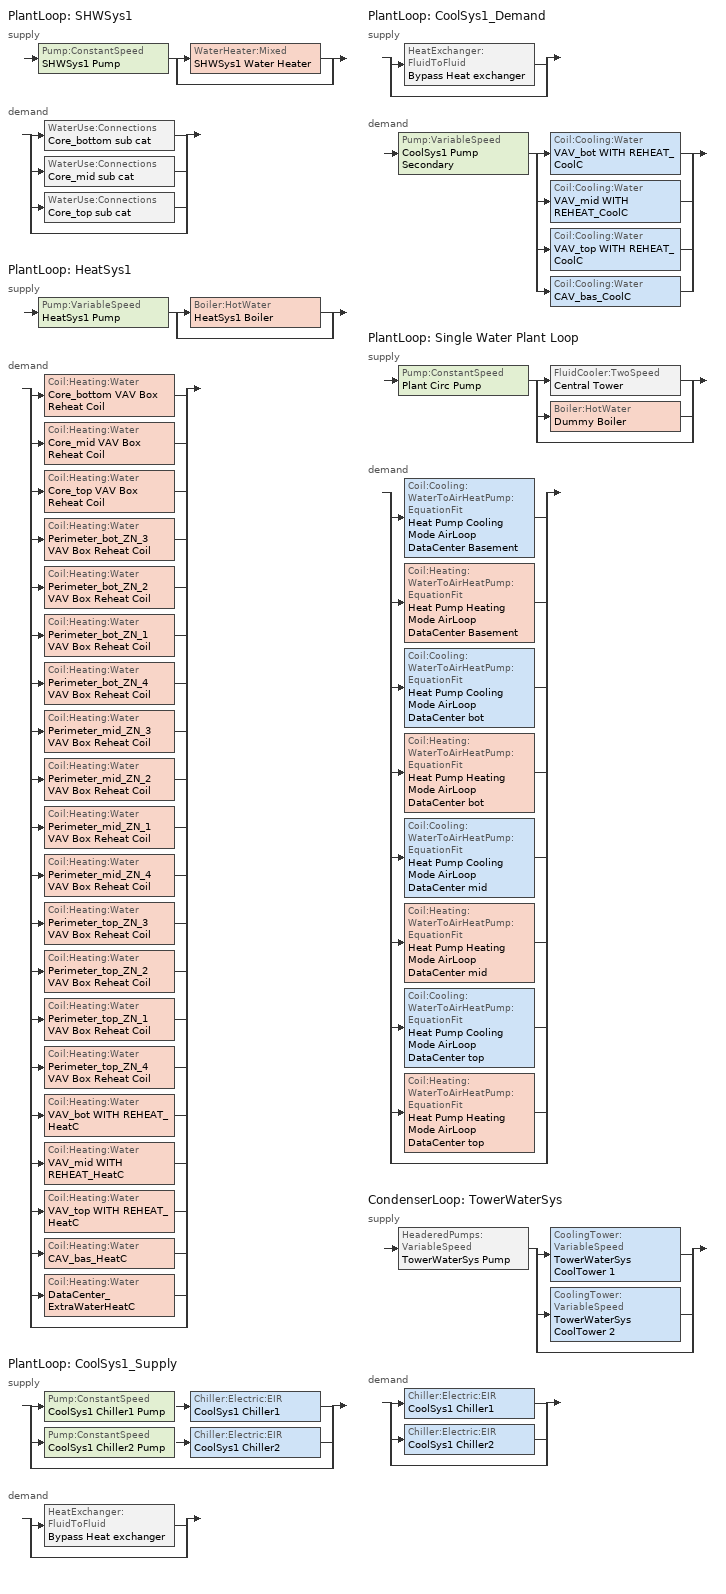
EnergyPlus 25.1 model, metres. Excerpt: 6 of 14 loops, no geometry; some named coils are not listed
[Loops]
PlantLoop 'SHWSys1'
 supply: Pump:ConstantSpeed 'SHWSys1 Pump' > split
  | WaterHeater:Mixed 'SHWSys1 Water Heater'
  | bypass
 demand: split
  | WaterUse:Connections 'Core_bottom sub cat'
  | WaterUse:Connections 'Core_mid sub cat'
  | WaterUse:Connections 'Core_top sub cat'
  | bypass
PlantLoop 'HeatSys1'
 supply: Pump:VariableSpeed 'HeatSys1 Pump' > split
  | Boiler:HotWater 'HeatSys1 Boiler'
  | bypass
 demand: split
  | Coil:Heating:Water 'Core_bottom VAV Box Reheat Coil'
  | Coil:Heating:Water 'Core_mid VAV Box Reheat Coil'
  | Coil:Heating:Water 'Core_top VAV Box Reheat Coil'
  | Coil:Heating:Water 'Perimeter_bot_ZN_3 VAV Box Reheat Coil'
  | Coil:Heating:Water 'Perimeter_bot_ZN_2 VAV Box Reheat Coil'
  | Coil:Heating:Water 'Perimeter_bot_ZN_1 VAV Box Reheat Coil'
  | Coil:Heating:Water 'Perimeter_bot_ZN_4 VAV Box Reheat Coil'
  | Coil:Heating:Water 'Perimeter_mid_ZN_3 VAV Box Reheat Coil'
  | Coil:Heating:Water 'Perimeter_mid_ZN_2 VAV Box Reheat Coil'
  | Coil:Heating:Water 'Perimeter_mid_ZN_1 VAV Box Reheat Coil'
  | Coil:Heating:Water 'Perimeter_mid_ZN_4 VAV Box Reheat Coil'
  | Coil:Heating:Water 'Perimeter_top_ZN_3 VAV Box Reheat Coil'
  | Coil:Heating:Water 'Perimeter_top_ZN_2 VAV Box Reheat Coil'
  | Coil:Heating:Water 'Perimeter_top_ZN_1 VAV Box Reheat Coil'
  | Coil:Heating:Water 'Perimeter_top_ZN_4 VAV Box Reheat Coil'
  | Coil:Heating:Water 'VAV_bot WITH REHEAT_HeatC'
  | Coil:Heating:Water 'VAV_mid WITH REHEAT_HeatC'
  | Coil:Heating:Water 'VAV_top WITH REHEAT_HeatC'
  | Coil:Heating:Water 'CAV_bas_HeatC'
  | Coil:Heating:Water 'DataCenter_ExtraWaterHeatC'
  | bypass
PlantLoop 'CoolSys1_Supply'
 supply: split
  | Pump:ConstantSpeed 'CoolSys1 Chiller1 Pump' > Chiller:Electric:EIR 'CoolSys1 Chiller1'
  | Pump:ConstantSpeed 'CoolSys1 Chiller2 Pump' > Chiller:Electric:EIR 'CoolSys1 Chiller2'
  | bypass
 demand: split
  | HeatExchanger:FluidToFluid 'Bypass Heat exchanger'
  | bypass
PlantLoop 'CoolSys1_Demand'
 supply: split
  | HeatExchanger:FluidToFluid 'Bypass Heat exchanger'
  | bypass
 demand: Pump:VariableSpeed 'CoolSys1 Pump Secondary' > split
  | Coil:Cooling:Water 'VAV_bot WITH REHEAT_CoolC'
  | Coil:Cooling:Water 'VAV_mid WITH REHEAT_CoolC'
  | Coil:Cooling:Water 'VAV_top WITH REHEAT_CoolC'
  | Coil:Cooling:Water 'CAV_bas_CoolC'
PlantLoop 'Single Water Plant Loop'
 supply: Pump:ConstantSpeed 'Plant Circ Pump' > split
  | FluidCooler:TwoSpeed 'Central Tower'
  | Boiler:HotWater 'Dummy Boiler'
  | bypass
 demand: split
  | Coil:Cooling:WaterToAirHeatPump:EquationFit 'Heat Pump Cooling Mode AirLoop DataCenter Basement'
  | Coil:Heating:WaterToAirHeatPump:EquationFit 'Heat Pump Heating Mode AirLoop DataCenter Basement'
  | Coil:Cooling:WaterToAirHeatPump:EquationFit 'Heat Pump Cooling Mode AirLoop DataCenter bot'
  | Coil:Heating:WaterToAirHeatPump:EquationFit 'Heat Pump Heating Mode AirLoop DataCenter bot'
  | Coil:Cooling:WaterToAirHeatPump:EquationFit 'Heat Pump Cooling Mode AirLoop DataCenter mid'
  | Coil:Heating:WaterToAirHeatPump:EquationFit 'Heat Pump Heating Mode AirLoop DataCenter mid'
  | Coil:Cooling:WaterToAirHeatPump:EquationFit 'Heat Pump Cooling Mode AirLoop DataCenter top'
  | Coil:Heating:WaterToAirHeatPump:EquationFit 'Heat Pump Heating Mode AirLoop DataCenter top'
  | bypass
CondenserLoop 'TowerWaterSys'
 supply: HeaderedPumps:VariableSpeed 'TowerWaterSys Pump' > split
  | CoolingTower:VariableSpeed 'TowerWaterSys CoolTower 1'
  | CoolingTower:VariableSpeed 'TowerWaterSys CoolTower 2'
  | bypass
 demand: split
  | Chiller:Electric:EIR 'CoolSys1 Chiller1'
  | Chiller:Electric:EIR 'CoolSys1 Chiller2'
  | bypass
[Sizing:Plant]
Name | Loop Type | Design Loop Exit Temperature {C} | Loop Design Temperature Difference {deltaC} | Sizing Option | Zone Timesteps in Averaging Window | Coincident Sizing Factor Mode
SHWSys1 | Heating | 60 | 5
HeatSys1 | Heating | 82 | 11
CoolSys1_Supply; CoolSys1_Demand | Cooling | 6.67 | 8.33
TowerWaterSys | Condenser | 29.4444 | 5.55556 | Coincident | 6 | GlobalCoolingSizingFactor
Single Water Plant Loop | Heating | 39 | 11
[Coil:Heating:Water] Availability Schedule=ALWAYS_ON; U-Factor Times Area Value {W/K}=AUTOSIZE; Maximum Water Flow Rate {m3/s}=AUTOSIZE; Performance Input Method=UFactorTimesAreaAndDesignWaterFlowRate; Rated Capacity {W}=AUTOSIZE; Rated Inlet Water Temperature {C}=82.2; Rated Inlet Air Temperature {C}=12.8; Rated Outlet Water Temperature {C}=71.1; Rated Outlet Air Temperature {C}=40
Core_bottom VAV Box Reheat Coil; Core_mid VAV Box Reheat Coil; Core_top VAV Box Reheat Coil; Perimeter_bot_ZN_3 VAV Box Reheat Coil; Perimeter_bot_ZN_2 VAV Box Reheat Coil; Perimeter_bot_ZN_1 VAV Box Reheat Coil; Perimeter_bot_ZN_4 VAV Box Reheat Coil; Perimeter_mid_ZN_3 VAV Box Reheat Coil; Perimeter_mid_ZN_2 VAV Box Reheat Coil; Perimeter_mid_ZN_1 VAV Box Reheat Coil; Perimeter_mid_ZN_4 VAV Box Reheat Coil; Perimeter_top_ZN_3 VAV Box Reheat Coil; Perimeter_top_ZN_2 VAV Box Reheat Coil; Perimeter_top_ZN_1 VAV Box Reheat Coil; Perimeter_top_ZN_4 VAV Box Reheat Coil
[Coil:Cooling:WaterToAirHeatPump:EquationFit] Rated Air Flow Rate {m3/s}=autosize; Rated Water Flow Rate {m3/s}=autosize; Gross Rated Total Cooling Capacity {W}=autosize; Gross Rated Sensible Cooling Capacity {W}=autosize; Rated Entering Water Temperature {C}=30; Rated Entering Air Dry-Bulb Temperature {C}=27; Rated Entering Air Wet-Bulb Temperature {C}=19; Part Load Fraction Correlation Curve=HPACCOOLPLFFPLR; Nominal Time for Condensate Removal to Begin {s}=0; Ratio of Initial Moisture Evaporation Rate and Steady State Latent Capacity=0; Maximum Cycling Rate {cycles/hr}=2.5; Latent Capacity Time Constant {s}=60; Fan Delay Time {s}=60
Name | Gross Rated Cooling COP {W/W} | Total Cooling Capacity Curve | Sensible Cooling Capacity Curve | Cooling Power Consumption Curve
Heat Pump Cooling Mode AirLoop DataCenter Basement | 3.87874 | WAHPCoolCapCurveTot 1 | WAHPCoolCapCurveSens 1 | WAHPCoolPowCurve 1
Heat Pump Cooling Mode AirLoop DataCenter bot | 4.00526 | WAHPCoolCapCurveTot 2 | WAHPCoolCapCurveSens 2 | WAHPCoolPowCurve 2
Heat Pump Cooling Mode AirLoop DataCenter mid | 4.00526 | WAHPCoolCapCurveTot 3 | WAHPCoolCapCurveSens 3 | WAHPCoolPowCurve 3
Heat Pump Cooling Mode AirLoop DataCenter top | 4.00526 | WAHPCoolCapCurveTot 4 | WAHPCoolCapCurveSens 4 | WAHPCoolPowCurve 4
[Coil:Heating:WaterToAirHeatPump:EquationFit] Rated Air Flow Rate {m3/s}=autosize; Rated Water Flow Rate {m3/s}=autosize; Gross Rated Heating Capacity {W}=autosize; Gross Rated Heating COP {W/W}=4.2; Rated Entering Water Temperature {C}=20; Rated Entering Air Dry-Bulb Temperature {C}=20; Ratio of Rated Heating Capacity to Rated Cooling Capacity=1; Part Load Fraction Correlation Curve=HPACHEATPLFFPLR
Name | Heating Capacity Curve | Heating Power Consumption Curve
Heat Pump HEATING Mode AirLoop DataCenter Basement | WAHPHeatCapCurve 1 | WAHPHeatPowCurve 1
Heat Pump HEATING Mode AirLoop DataCenter bot | WAHPHeatCapCurve 2 | WAHPHeatPowCurve 2
Heat Pump HEATING Mode AirLoop DataCenter mid | WAHPHeatCapCurve 3 | WAHPHeatPowCurve 3
Heat Pump HEATING Mode AirLoop DataCenter top | WAHPHeatCapCurve 4 | WAHPHeatPowCurve 4
[Pump:VariableSpeed] Motor Efficiency=0.909; Fraction of Motor Inefficiencies to Fluid Stream=0; Coefficient 1 of the Part Load Performance Curve=0; Coefficient 2 of the Part Load Performance Curve=0.0205; Coefficient 3 of the Part Load Performance Curve=0.4101; Coefficient 4 of the Part Load Performance Curve=0.5753; Design Minimum Flow Rate {m3/s}=0; Pump Control Type=Intermittent
Name | Design Maximum Flow Rate {m3/s} | Design Pump Head {Pa} | Design Power Consumption {W}
HeatSys1 Pump | AUTOSIZE | 179352 | AUTOSIZE
CoolSys1 Pump Secondary | autosize | 134284 | autosize
[Pump:ConstantSpeed] Fraction of Motor Inefficiencies to Fluid Stream=0; Pump Control Type=Intermittent
Name | Design Flow Rate {m3/s} | Design Pump Head {Pa} | Design Power Consumption {W} | Motor Efficiency
SHWSys1 Pump | AUTOSIZE | 29891 | AUTOSIZE | 0.3
CoolSys1 Chiller1 Pump; CoolSys1 Chiller2 Pump | AUTOSIZE | 44761.3 | AUTOSIZE | 0.909
Plant Circ Pump | autosize | 179045 | autosize | 0.909
[HeaderedPumps:VariableSpeed]
TowerWaterSys Pump: Total Design Flow Rate {m3/s}=AUTOSIZE; Number of Pumps in Bank=2; Flow Sequencing Control Scheme=SEQUENTIAL; Design Pump Head {Pa}=148557; Design Power Consumption {W}=autosize; Motor Efficiency=0.909; Fraction of Motor Inefficiencies to Fluid Stream=0; Coefficient 1 of the Part Load Performance Curve=0; Coefficient 2 of the Part Load Performance Curve=0.0216; Coefficient 3 of the Part Load Performance Curve=-0.0325; Coefficient 4 of the Part Load Performance Curve=1.0095; Minimum Flow Rate Fraction=0; Pump Control Type=Intermittent
[Boiler:HotWater] Efficiency Curve Temperature Evaluation Variable=LeavingBoiler; Minimum Part Load Ratio=0; Maximum Part Load Ratio=1.2; Optimum Part Load Ratio=1; Water Outlet Upper Temperature Limit {C}=95
Name | Fuel Type | Nominal Capacity {W} | Nominal Thermal Efficiency | Normalized Boiler Efficiency Curve | Design Water Flow Rate {m3/s} | Boiler Flow Mode
HeatSys1 Boiler | NATURALGAS | 1.61462e+06 | 0.8125 | HeatSys1 Boiler Efficiency Curve | AUTOSIZE | LeavingSetpointModulated
Dummy Boiler | NaturalGas | 93894.07 | 0.8 | Dummy Boiler Efficiency Curve | autosize | ConstantFlow
[Chiller:Electric:EIR] Reference Capacity {W}=999071; Reference COP {W/W}=5.33; Reference Leaving Chilled Water Temperature {C}=6.67; Reference Entering Condenser Fluid Temperature {C}=29.44; Reference Chilled Water Flow Rate {m3/s}=0.0428073; Reference Condenser Fluid Flow Rate {m3/s}=0.0551714; Cooling Capacity Function of Temperature Curve=WC_PD_2019_BD_X_CAPFT; Electric Input to Cooling Output Ratio Function of Temperature Curve=WC_PD_2019_BD_X_EIRFT; Electric Input to Cooling Output Ratio Function of Part Load Ratio Curve=WC_PD_2019_BD_X_EIRFPLR; Minimum Part Load Ratio=0.25; Maximum Part Load Ratio=1; Optimum Part Load Ratio=1; Minimum Unloading Ratio=0.25; Condenser Type=WaterCooled; Leaving Chilled Water Lower Temperature Limit {C}=2; Chiller Flow Mode=ConstantFlow; Design Heat Recovery Water Flow Rate {m3/s}=0
CoolSys1 Chiller1; CoolSys1 Chiller2
[CoolingTower:VariableSpeed] Model Type=CoolToolsCrossFlow; Design Inlet Air Wet-Bulb Temperature {C}=20; Design Approach Temperature {deltaC}=5.55556; Design Range Temperature {deltaC}=5.55556; Design Water Flow Rate {m3/s}=0.041082; Design Air Flow Rate {m3/s}=autosize; Design Fan Power {W}=14519.5; Fan Power Ratio Function of Air Flow Rate Ratio Curve=Tower_Fan_Curve; Minimum Air Flow Rate Ratio=0.2; Fraction of Tower Capacity in Free Convection Regime=0.125; Number of Cells=2; Cell Control=MaximalCell; Sizing Factor=1
TowerWaterSys CoolTower 1; TowerWaterSys CoolTower 2
[FluidCooler:TwoSpeed]
Central Tower: Performance Input Method=NominalCapacity; Low Fan Speed U-Factor Times Area Sizing Factor=0.6; High Speed Nominal Capacity {W}=582060; Low Speed Nominal Capacity {W}=291030; Low Speed Nominal Capacity Sizing Factor=0.5; Design Entering Water Temperature {C}=51.67; Design Entering Air Temperature {C}=35; Design Entering Air Wet-bulb Temperature {C}=25.6; Design Water Flow Rate {m3/s}=autosize; High Fan Speed Air Flow Rate {m3/s}=autosize; High Fan Speed Fan Power {W}=43776.2; Low Fan Speed Air Flow Rate {m3/s}=autocalculate; Low Fan Speed Air Flow Rate Sizing Factor=0.5; Low Fan Speed Fan Power {W}=autocalculate; Low Fan Speed Fan Power Sizing Factor=0.16
[HeatExchanger:FluidToFluid]
Bypass Heat exchanger: Availability Schedule=ALWAYS_ON; Loop Demand Side Design Flow Rate {m3/s}=autosize; Loop Supply Side Design Flow Rate {m3/s}=autosize; Heat Exchange Model Type=Ideal; Heat Exchanger U-Factor Times Area Value {W/K}=autosize; Control Type=UncontrolledOn; Minimum Temperature Difference to Activate Heat Exchanger {deltaC}=0.01; Heat Transfer Metering End Use Type=LoopToLoop; Component Override Cooling Control Temperature Mode=Loop; Sizing Factor=1
[WaterHeater:Mixed]
SHWSys1 Water Heater: Tank Volume {m3}=1.135624; Setpoint Temperature Schedule=SHWSys1 Water Heater Setpoint Temperature Schedule; Deadband Temperature Difference {deltaC}=2; Maximum Temperature Limit {C}=82.2222; Heater Control Type=Cycle; Heater Maximum Capacity {W}=87921.32; Heater Fuel Type=NATURALGAS; Heater Thermal Efficiency=0.803989; Off Cycle Parasitic Fuel Consumption Rate {W}=7280.88; Off Cycle Parasitic Fuel Type=NATURALGAS; Off Cycle Parasitic Heat Fraction to Tank=0.8; On Cycle Parasitic Fuel Consumption Rate {W}=7280.88; On Cycle Parasitic Fuel Type=NATURALGAS; Ambient Temperature Indicator=zone; Ambient Temperature Zone=BASEMENT; Off Cycle Loss Coefficient to Ambient Temperature {W/K}=11.2541; On Cycle Loss Coefficient to Ambient Temperature {W/K}=11.2541; Use Side Effectiveness=1; Source Side Effectiveness=1; Use Side Design Flow Rate {m3/s}=AUTOSIZE; Source Side Design Flow Rate {m3/s}=AUTOSIZE; Indirect Water Heating Recovery Time {hr}=1.5
[PlantLoop] Minimum Loop Flow Rate {m3/s}=0
Name | Fluid Type | Plant Equipment Operation Scheme | Maximum Loop Temperature {C} | Minimum Loop Temperature {C} | Maximum Loop Flow Rate {m3/s} | Plant Loop Volume {m3} | Load Distribution Scheme | User Defined Fluid Type | Plant Loop Demand Calculation Scheme
SHWSys1 | WATER | SHWSys1 Loop Operation Scheme List | 60 | 10 | AUTOSIZE | AUTOSIZE | Optimal
HeatSys1 | WATER | HeatSys1 Loop Operation Scheme List | 100 | 10 | AUTOSIZE | AUTOSIZE | Optimal
CoolSys1_Supply | WATER | CoolSys1 Loop Operation Scheme List | 98 | 1 | AUTOSIZE | autocalculate | UniformLoad
CoolSys1_Demand | Water | CoolSys1 Sec Loop Operation | 98 | 1 | autosize | autocalculate | UniformLoad
Single Water Plant Loop | UserDefinedFluidType | Plant Loop Operation | 35 | 10 | autosize | autocalculate | SequentialLoad | EthyleneGlycol40Percent | DualSetpointDeadband
[CondenserLoop]
TowerWaterSys: Fluid Type=Water; Condenser Equipment Operation Scheme=TowerWaterSys Loop Operation Scheme List; Maximum Loop Temperature {C}=80; Minimum Loop Temperature {C}=5; Maximum Loop Flow Rate {m3/s}=AUTOSIZE; Minimum Loop Flow Rate {m3/s}=0; Condenser Loop Volume {m3}=AUTOSIZE; Load Distribution Scheme=SequentialLoad
[PlantEquipmentList]
SHWSys1 Equipment List: SHWSys1 Water Heater
HeatSys1 Equipment List: HeatSys1 Boiler
CoolSys1 Equipment List 1: CoolSys1 Chiller1
CoolSys1 Equipment List 2: CoolSys1 Chiller1, CoolSys1 Chiller2
CoolSys1 HeatExchanger: Bypass Heat exchanger
[CondenserEquipmentList]
TowerWaterSys Equipment List 1: TowerWaterSys CoolTower 1
TowerWaterSys Equipment List 2: TowerWaterSys CoolTower 1, TowerWaterSys CoolTower 2
[PlantEquipmentOperation:CoolingLoad] Load Range 1 Lower Limit {W}=0; Load Range 1 Upper Limit {W}=999071
Name | Range 1 Equipment List | Load Range 2 Lower Limit {W} | Load Range 2 Upper Limit {W} | Range 2 Equipment List
CoolSys1 Operation Scheme | CoolSys1 Equipment List 1 | 999071 | 100000000000000 | CoolSys1 Equipment List 2
CoolSys1 Sec Operation Scheme | CoolSys1 HeatExchanger
TowerWaterSys Operation Scheme | TowerWaterSys Equipment List 1 | 999071 | 100000000000000 | TowerWaterSys Equipment List 2
[PlantEquipmentOperation:HeatingLoad] Load Range 1 Lower Limit {W}=0; Load Range 1 Upper Limit {W}=1000000000000000
Name | Range 1 Equipment List
SHWSys1 Operation Scheme | SHWSys1 Equipment List
HeatSys1 Operation Scheme | HeatSys1 Equipment List
[PlantEquipmentOperation:ComponentSetpoint]
WSHPPlant Operation Scheme: Equipment 1=Central Tower; Component 1 Flow Rate {m3/s}=autosize; Operation 1 Type=Cooling; Equipment 2=Dummy Boiler; Component 2 Flow Rate {m3/s}=autosize; Operation 2 Type=Heating
[PlantEquipmentOperationSchemes]
Name | Control Scheme 1 | Control Scheme 1 Schedule
SHWSys1 Loop Operation Scheme List | SHWSys1 Operation Scheme | PlantOnSched
HeatSys1 Loop Operation Scheme List | HeatSys1 Operation Scheme | PlantOnSched
CoolSys1 Loop Operation Scheme List | CoolSys1 Operation Scheme | PlantOnSched
CoolSys1 Sec Loop Operation | CoolSys1 Sec Operation Scheme | PlantOnSched
Plant Loop Operation | WSHPPlant Operation Scheme | Always_On
[CondenserEquipmentOperationSchemes]
TowerWaterSys Loop Operation Scheme List: Control Scheme 1=TowerWaterSys Operation Scheme; Control Scheme 1 Schedule=PlantOnSched
[EnergyManagementSystem:Sensor]
Name | Output:Variable or Output:Meter Index Key | Output:Variable or Output:Meter
DataCenter_FanMassFlow | AirLoop DataCenter Basement Supply Fan Outlet | System Node Mass Flow Rate
DataCenter_CLG_SP | Cooling Coil Air Outlet Node AirLoop DataCenter Basement | System Node Setpoint Temperature
Tower_PumpMassFlow | TowerWaterSys Supply Inlet Node | System Node Mass Flow Rate
Chiller1_Status | CoolSys1 Chiller1 | Chiller Electricity Rate
Chiller2_Status | CoolSys1 Chiller2 | Chiller Electricity Rate
BoilerPLR | HeatSys1 Boiler | Boiler Part Load Ratio
ChillerPlantDemandLoad | CoolSys1_Supply | Plant Supply Side Cooling Demand Rate
[EnergyManagementSystem:Actuator]
Name | Actuated Component Unique | Actuated Component Type | Actuated Component Control Type
Chiller2PumpStatus | COOLSYS1 CHILLER2 PUMP | Plant Component Pump:ConstantSpeed | On/Off Supervisory
Chiller1PumpFlow | COOLSYS1 CHILLER1 PUMP | Pump | Pump Mass Flow Rate
Chiller2PumpFlow | COOLSYS1 CHILLER2 PUMP | Pump | Pump Mass Flow Rate
Chiller2Status | COOLSYS1 CHILLER2 | Plant Component Chiller:Electric:EIR | On/Off Supervisory
[EnergyManagementSystem:InternalVariable]
Chiller2PumpDesignFlow: Internal Data Index Key=COOLSYS1 CHILLER2 PUMP; Internal Data Type=Pump Maximum Mass Flow Rate
[SetpointManager:Scheduled] Control Variable=Temperature
Name | Schedule | Setpoint Node or NodeList
SHWSys1 Loop Setpoint Manager | SHWSys1-Loop-Temp-Schedule | SHWSys1 Supply Outlet Node
HeatSys1 Loop Setpoint Manager | HW-Loop-Temp-Schedule | HeatSys1 Supply Outlet Node
CoolSys1 Loop Setpoint Manager | CW-Loop-Temp-Schedule | CoolSys1 Supply Outlet Node
TowerWaterSystem Loop Setpoint Manager | Tower-Loop-Temp-Schedule | TowerWaterSys Supply Outlet Node
CoolSys1 Loop Plant Demand Inlet Setpoint Manager | CW-Loop-Temp-Schedule | CoolSys1 Demand Inlet Node
HeatSys1 Boiler Setpoint Manager | HW-Loop-Temp-Schedule | HeatSys1 Supply Equipment Outlet Node
[SetpointManager:Scheduled:DualSetpoint]
Water Loop Setpoint Manager: Control Variable=Temperature; High Setpoint Schedule=PLANT LOOP HIGH TEMP SCHEDULE; Low Setpoint Schedule=PLANT LOOP LOW TEMP SCHEDULE; Setpoint Node or NodeList=Plant Supply Outlet Node
[WaterUse:Equipment] Peak Flow Rate {m3/s}=3.66667e-05; Flow Rate Fraction Schedule=BLDG_SWH_SCH
Name | Hot Water Supply Temperature Schedule | Zone | Sensible Fraction Schedule | Latent Fraction Schedule
Core_bottom sub cat | Core_bottom sub catHot Supply Temp Sched | Core_bottom | Core_bottom sub cat Sensible fract sched | Core_bottom sub cat Latent fract sched
Core_mid sub cat | Core_mid sub catHot Supply Temp Sched | Core_mid | Core_mid sub cat Sensible fract sched | Core_mid sub cat Latent fract sched
Core_top sub cat | Core_top sub catHot Supply Temp Sched | Core_top | Core_top sub cat Sensible fract sched | Core_top sub cat Latent fract sched
[WaterUse:Connections]
Name | Water Use Equipment 1
Core_bottom sub cat | Core_bottom sub cat
Core_mid sub cat | Core_mid sub cat
Core_top sub cat | Core_top sub cat
[Schedule:Compact]
ALWAYS_ON; PlantOnSched: Through: 12/31, For: AllDays, Until: 24:00, 1
BLDG_SWH_SCH: Through: 12/31, For: Weekdays SummerDesignDay, Until: 05:00, 0, Until: 06:00, 0, Until: 07:00, 0.07, Until: 08:00, 0.19, Until: 09:00, 0.35, Until: 10:00, 0.38, Until: 11:00, 0.39, Until: 12:00, 0.47, Until: 13:00, 0.57, Until: 14:00, 0.54, Until: 15:00, 0.34, Until: 16:00, 0.33, Until: 17:00, 0.44, Until: 18:00, 0.26, Until: 19:00, 0.21, Until: 20:00, 0.15, Until: 21:00, 0.17, Until: 22:00, 0.08, Until: 24:00, 0.05, For: Saturday WinterDesignDay, Until: 05:00, 0, Until: 06:00, 0, Until: 07:00, 0.07, Until: 08:00, 0.11, Until: 09:00, 0.15, Until: 10:00, 0.21, Until: 11:00, 0.19, Until: 12:00, 0.23, Until: 13:00, 0.2, Until: 14:00, 0.19, Until: 15:00, 0.15, Until: 16:00, 0.13, Until: 17:00, 0.14, Until: 21:00, 0.07, Until: 22:00, 0.09, Until: 24:00, 0.05, For: Sunday Holidays AllOtherDays, Until: 06:00, 0, Until: 07:00, 0.07, Until: 11:00, 0.04, Until: 13:00, 0.06, Until: 14:00, 0.09, Until: 15:00, 0.06, Until: 21:00, 0.04, Until: 22:00, 0.07, Until: 24:00, 0.04
CW-Loop-Temp-Schedule: Through: 12/31, For: AllDays, Until: 24:00, 6.7
HW-Loop-Temp-Schedule: Through: 12/31, For: AllDays, Until: 24:00, 82
Tower-Loop-Temp-Schedule: Through: 12/31, For: AllDays, Until: 24:00, 21.1
Core_bottom sub cat Latent fract sched; Core_mid sub cat Latent fract sched; Core_top sub cat Latent fract sched: Through: 12/31, For: AllDays, Until: 24:00, 0.05
Core_bottom sub cat Sensible fract sched; Core_mid sub cat Sensible fract sched; Core_top sub cat Sensible fract sched: Through: 12/31, For: AllDays, Until: 24:00, 0.2
Core_bottom sub catHot Supply Temp Sched; Core_mid sub catHot Supply Temp Sched; Core_top sub catHot Supply Temp Sched: Through: 12/31, For: AllDays, Until: 24:00, 55
SHWSys1-Loop-Temp-Schedule; SHWSys1 Water Heater Setpoint Temperature Schedule: Through: 12/31, For: AllDays, Until: 24:00, 60
PLANT LOOP HIGH TEMP SCHEDULE: Through: 12/31, For: Alldays, Until: 24:00, 18.33
PLANT LOOP LOW TEMP SCHEDULE: Through: 12/31, For: Alldays, Until: 24:00, 5
[Curve:Biquadratic] Minimum Value of x=3.89; Maximum Value of x=15.56; Minimum Value of y=12.78; Maximum Value of y=40
Name | Coefficient1 Constant | Coefficient2 x | Coefficient3 x**2 | Coefficient4 y | Coefficient5 y**2 | Coefficient6 x*y
WC_PD_2019_BD_X_CAPFT | 0.850133 | 0.050234 | -0.001951 | 0.000606 | -0.000161 | 0.000118
WC_PD_2019_BD_X_EIRFT | 0.627193 | -0.015646 | 0.001067 | 0.00827 | 0.000331 | -0.000515
[Curve:Cubic] Minimum Value of x=0; Maximum Value of x=1
Name | Coefficient1 Constant | Coefficient2 x | Coefficient3 x**2 | Coefficient4 x**3
WC_PD_2019_BD_X_EIRFPLR | 0.250801 | 0.345915 | 0.399138 | 0
Tower_Fan_Curve | 0 | 0 | 0 | 1
[Curve:QuadLinear] Minimum Value of w=-100; Maximum Value of w=100; Minimum Value of x=-100; Maximum Value of x=100; Minimum Value of y=-100; Maximum Value of y=100; Minimum Value of z=-100; Maximum Value of z=100
Name | Coefficient1 Constant | Coefficient2 w | Coefficient3 x | Coefficient4 y | Coefficient5 z
WAHPCoolCapCurveTot 1; WAHPCoolCapCurveTot 2; WAHPCoolCapCurveTot 3; WAHPCoolCapCurveTot 4 | -4.50025 | 7.51533 | -2.3423 | 0.146425 | 0.107374
WAHPCoolPowCurve 1; WAHPCoolPowCurve 2; WAHPCoolPowCurve 3; WAHPCoolPowCurve 4 | -5.64271 | 0.436278 | 5.80919 | 0.140731 | -0.167686
WAHPHeatCapCurve 1; WAHPHeatCapCurve 2; WAHPHeatCapCurve 3; WAHPHeatCapCurve 4 | 0.235574 | -3.32614 | 3.77003 | 0.177488 | 0.127378
WAHPHeatPowCurve 1; WAHPHeatPowCurve 2; WAHPHeatPowCurve 3; WAHPHeatPowCurve 4 | -3.82822 | 3.42058 | 1.51671 | -0.179362 | -0.104071
[Curve:QuintLinear] Coefficient1 Constant=5.6764; Coefficient2 v=21.4026; Coefficient3 w=-25.3427; Coefficient4 x=-1.63025; Coefficient5 y=0.464032; Coefficient6 z=0.0655524; Minimum Value of v=-100; Maximum Value of v=100; Minimum Value of w=-100; Maximum Value of w=100; Minimum Value of x=-100; Maximum Value of x=100; Minimum Value of y=-100; Maximum Value of y=100; Minimum Value of z=-100; Maximum Value of z=100
WAHPCoolCapCurveSens 1; WAHPCoolCapCurveSens 2; WAHPCoolCapCurveSens 3; WAHPCoolCapCurveSens 4
[Curve:Quadratic] Coefficient3 x**2=0; Minimum Value of x=0; Maximum Value of x=1
Name | Coefficient1 Constant | Coefficient2 x
HeatSys1 Boiler Efficiency Curve; Dummy Boiler Efficiency Curve | 1 | 0
HPACCOOLPLFFPLR; HPACHEATPLFFPLR | 0.75 | 0.25
